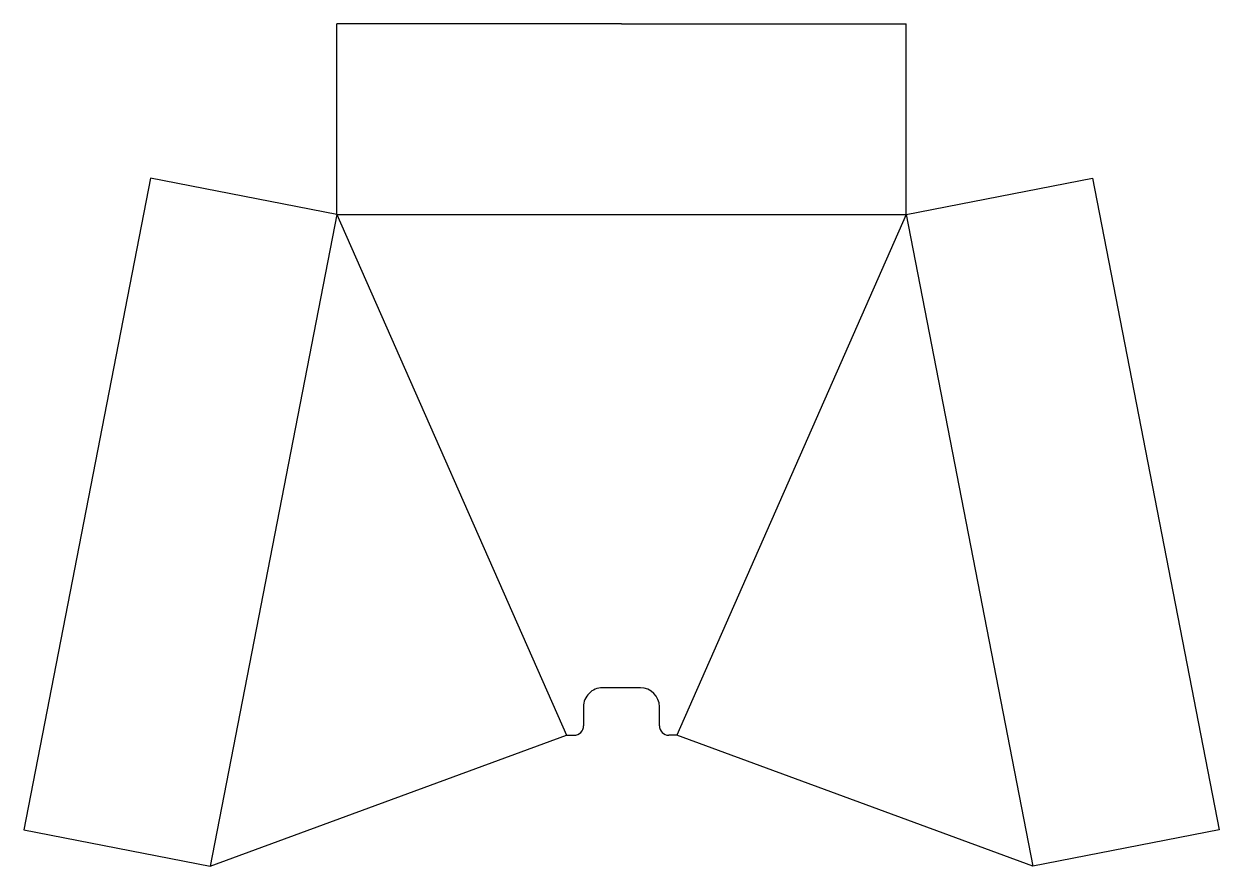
# Model space of a CAD drawing. Header units: millimetres. Extents: x -6.4 to 6.2, y -9 to -0.1.
import ezdxf

# ---------------------------------------------------------------- set-up
doc = ezdxf.new("R2010")
doc.units = ezdxf.units.MM

msp = doc.modelspace()

# ---------------------------------------------------------------- linework, layer by layer
for p, q in [((-0.111, -0.072), (-3.111, -0.072)), ((-3.111, -2.081), (-3.111, -0.072)), ((-0.111, -0.072), (2.889, -0.072)), ((2.889, -2.081), (2.889, -0.072)), ((-5.074, -1.699), (-6.409, -8.571)), ((-3.111, -2.081), (-5.074, -1.699)), ((2.889, -2.081), (4.853, -1.699)), ((4.853, -1.699), (6.188, -8.571)), ((-3.111, -2.081), (-4.446, -8.952)), ((-3.111, -2.081), (-0.692, -7.572)), ((-3.111, -2.081), (2.889, -2.081)), ((2.889, -2.081), (0.471, -7.572)), ((2.889, -2.081), (4.225, -8.952)), ((0.089, -7.072), (-0.311, -7.072)), ((-0.511, -7.272), (-0.51, -7.472)), ((0.289, -7.472), (0.289, -7.272)), ((-4.446, -8.952), (-0.692, -7.572)), ((-0.692, -7.572), (-0.61, -7.572)), ((0.471, -7.572), (0.389, -7.572)), ((4.225, -8.952), (0.471, -7.572)), ((-6.409, -8.571), (-4.446, -8.952)), ((6.188, -8.571), (4.225, -8.952))]:
    msp.add_line(p, q)
for centre, radius, start, end in [((-0.311, -7.272), 0.2, 90, 180.0203), ((0.089, -7.272), 0.2, 360, 90), ((-0.61, -7.472), 0.1, 270, 0.0203), ((0.389, -7.472), 0.1, 180, 270)]:
    msp.add_arc(centre, radius, start, end)

doc.saveas('drawing.dxf')
